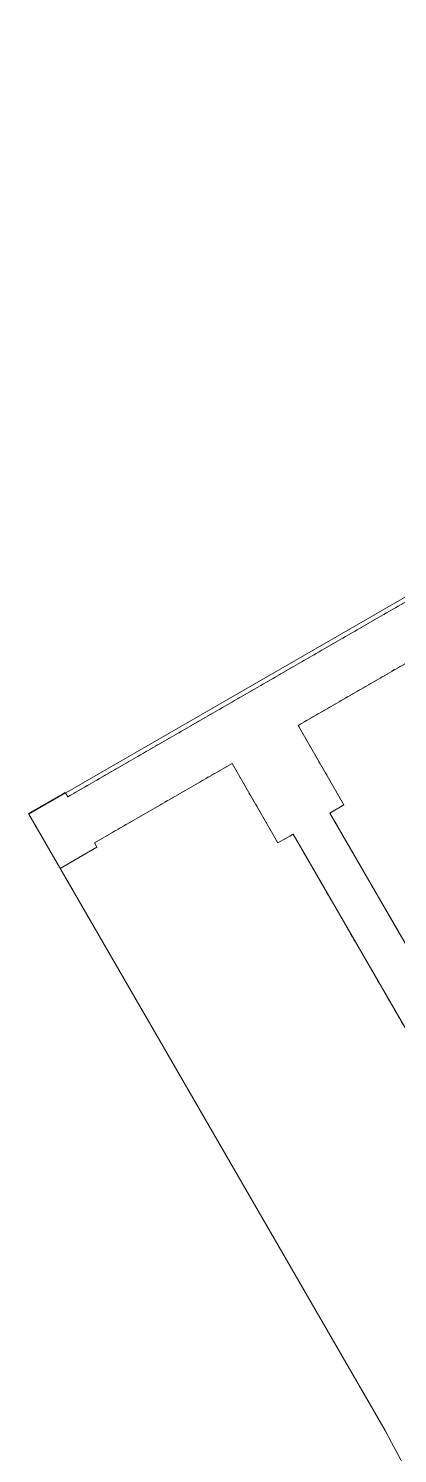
# Model space of a CAD drawing. Header units: inches. Extents: x 6664 to 8129, y 209 to 1287.
# Drawn here: x 7311.8 to 7325.4, y 602.4 to 655.1 of the extents above; entities that cross this region are included whole.
import ezdxf

# ---------------------------------------------------------------- set-up
doc = ezdxf.new("R2010")
doc.units = ezdxf.units.IN
doc.header["$MEASUREMENT"] = 0
doc.linetypes.add('Dash', pattern=[0.25, 0.125, -0.125])
doc.layers.add('I-FURN', color=30, linetype='Continuous', lineweight=9)
doc.layers.add('I-FURN-HDLN', color=30, linetype='Dash', lineweight=9)

# ---------------------------------------------------------------- blocks, each defined once
blk = doc.blocks.new('Desk-Worksurface-Teknion-WWWTW3060-R2011 - 30_ x 60_-8020272-11th FLOOR POWER _ SIGNAL')
at = {"layer": 'I-FURN'}
for p, q in [((5.941, 51.577), (-7.231, 28.763)), ((29.778, 37.814), (5.941, 51.577))]:
    blk.add_line(p, q, dxfattribs=at)
blk.add_arc((-33.53, 44.312), 30.551, 270.5953, 329.4055, dxfattribs=at)
blk = doc.blocks.new('Hardware-Table_Frame-Teknion-WWSTW_60_Wide-R2011 - 28_ x 60_ x 60_-7617701-11th FLOOR POWER _ SIGNAL')
at = {"layer": 'I-FURN'}
for p, q in [((-32.554, 51.434), (-55.031, 38.457)), ((-46.519, 41.097), (-31.569, 49.728)), ((-44.82, 38.154), (-46.519, 41.097)), ((-54.046, 36.751), (-48.96, 39.688)), ((-48.96, 39.688), (-47.261, 36.745)), ((-55.123, 38.615), (-56.482, 37.83)), ((-55.031, 38.457), (-55.114, 38.6)), ((-45.341, 37.854), (-44.82, 38.154)), ((-56.473, 37.814), (-55.312, 35.803)), ((-26.609, 5.408), (-45.341, 37.854)), ((-47.261, 36.745), (-46.7, 37.069)), ((-46.7, 37.069), (-27.944, 4.582)), ((-55.312, 35.803), (-53.952, 36.588)), ((-53.952, 36.588), (-54.046, 36.751))]:
    blk.add_line(p, q, dxfattribs=at)
at = {"layer": 'I-FURN-HDLN'}
for p, q in [((-5.789, 66.887), (-55.031, 38.457)), ((-46.519, 41.097), (-30.651, 50.259)), ((-44.82, 38.154), (-46.519, 41.097)), ((-54.046, 36.751), (-48.96, 39.688)), ((-48.96, 39.688), (-47.261, 36.745)), ((-55.123, 38.615), (-56.482, 37.83)), ((-55.031, 38.457), (-55.123, 38.615)), ((-45.341, 37.854), (-44.82, 38.154)), ((-56.482, 37.83), (-55.312, 35.803)), ((-26.585, 5.367), (-45.341, 37.854)), ((-47.261, 36.745), (-46.7, 37.069)), ((-46.7, 37.069), (-27.944, 4.582)), ((-55.312, 35.803), (-53.952, 36.588)), ((-53.952, 36.588), (-54.046, 36.751))]:
    blk.add_line(p, q, dxfattribs=at)

msp = doc.modelspace()

# ---------------------------------------------------------------- block references
at = {"layer": 'I-FURN'}
msp.add_blockref('Hardware-Table_Frame-Teknion-WWSTW_60_Wide-R2011 - 28_ x 60_ x 60_-7617701-11th FLOOR POWER _ SIGNAL', (7368.255, 588.239), dxfattribs=at)
at = {"layer": 'I-FURN', "rotation": 59.99999693455857}
msp.add_blockref('Desk-Worksurface-Teknion-WWWTW3060-R2011 - 30_ x 60_-8020272-11th FLOOR POWER _ SIGNAL', (7353.478, 595.121), dxfattribs=at)

doc.saveas('drawing.dxf')
